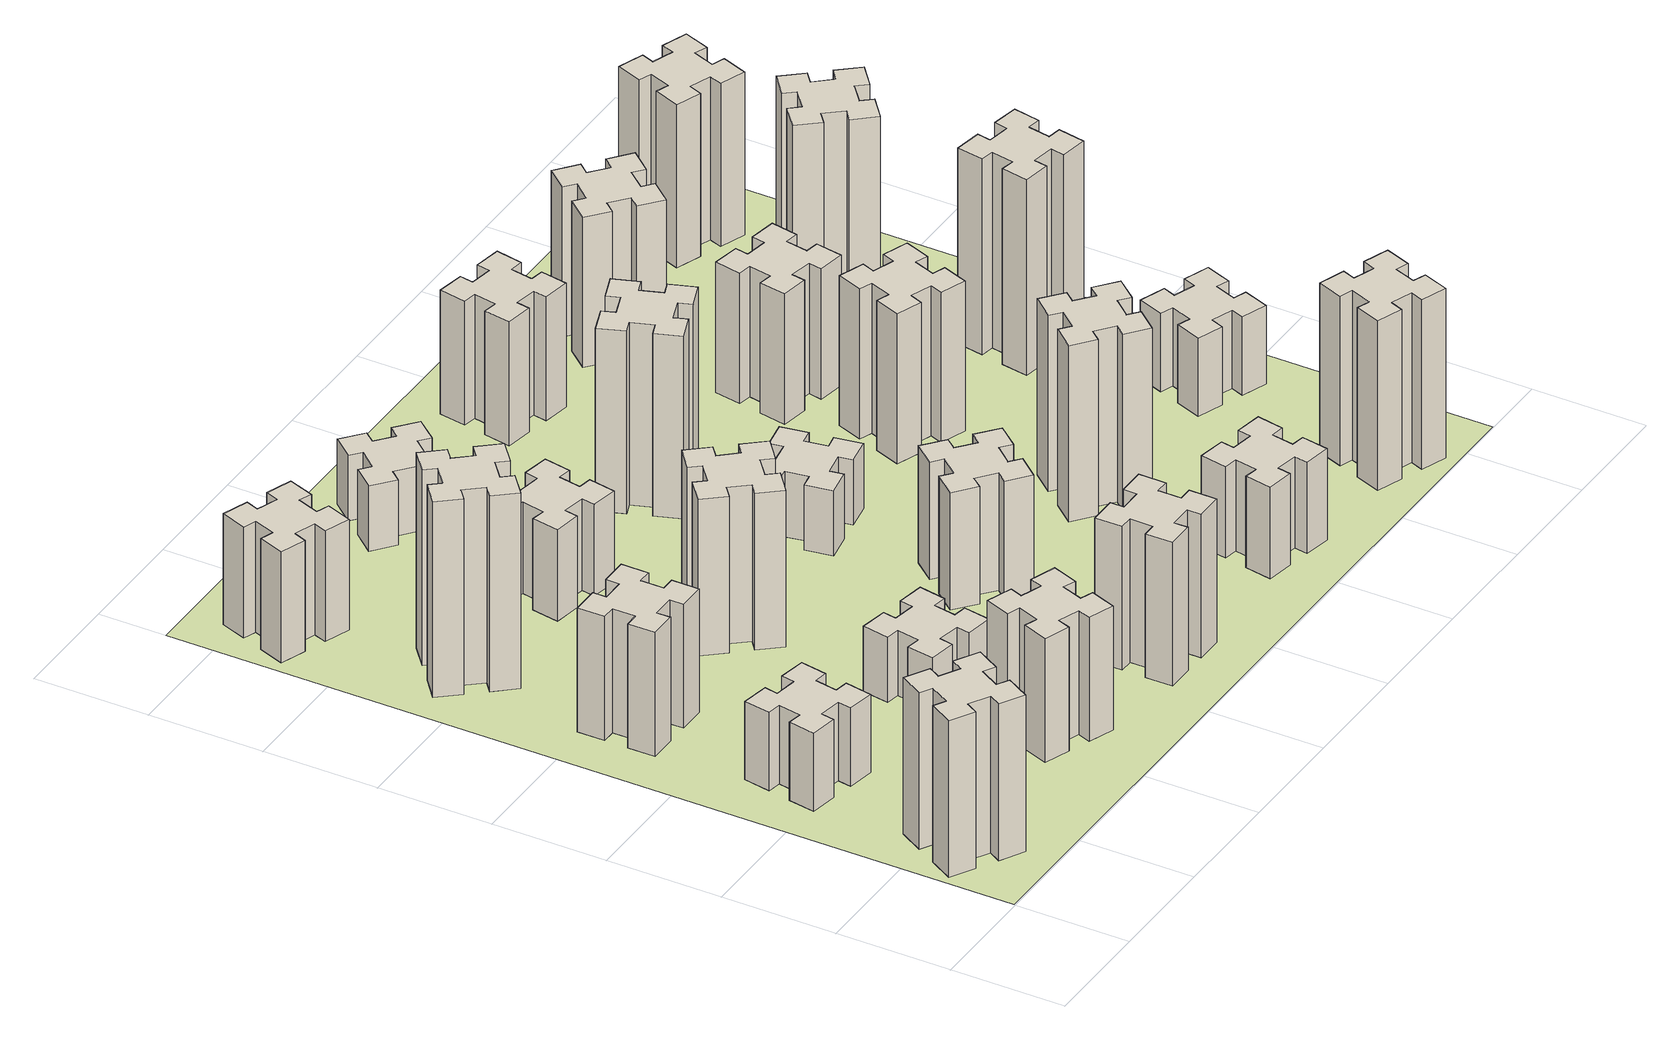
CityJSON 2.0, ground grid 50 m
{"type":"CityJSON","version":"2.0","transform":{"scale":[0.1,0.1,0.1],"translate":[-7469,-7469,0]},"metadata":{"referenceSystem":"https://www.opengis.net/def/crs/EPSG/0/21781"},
"CityObjects":{
"building1":{"type":"Building","attributes":{"class":"1000","function":"1000","usage":"1000","yearOfConstruction":2016,"roofType":"1000","measuredHeight":72,"storeysAboveGround":30,"storeysBelowGround":0},"geometry":[{"type":"Solid","lod":"1","boundaries":[[[[0,1,2,3,4,5,6,7,8,9,10,11,12,13,14,15,16,17,18,19]],[[17,16,20,21]],[[16,15,22,20]],[[15,14,23,22]],[[14,13,24,23]],[[13,12,25,24]],[[12,11,26,25]],[[11,10,27,26]],[[10,9,28,27]],[[9,8,29,28]],[[8,7,30,29]],[[7,6,31,30]],[[6,5,32,31]],[[5,4,33,32]],[[4,3,34,33]],[[3,2,35,34]],[[2,1,36,35]],[[1,0,37,36]],[[0,19,38,37]],[[19,18,39,38]],[[18,17,21,39]],[[24,25,26,27,28,29,30,31,32,33,34,35,36,37,38,39,21,20,22,23]]]]}]},
"building2":{"type":"Building","attributes":{"class":"1000","function":"1000","usage":"1000","yearOfConstruction":2016,"roofType":"1000","measuredHeight":36,"storeysAboveGround":30,"storeysBelowGround":0},"geometry":[{"type":"Solid","lod":"1","boundaries":[[[[40,41,42,43,44,45,46,47,48,49,50,51,52,53,54,55,56,57,58,59]],[[57,56,60,61]],[[56,55,62,60]],[[55,54,63,62]],[[54,53,64,63]],[[53,52,65,64]],[[52,51,66,65]],[[51,50,67,66]],[[50,49,68,67]],[[49,48,69,68]],[[48,47,70,69]],[[47,46,71,70]],[[46,45,72,71]],[[45,44,73,72]],[[44,43,74,73]],[[43,42,75,74]],[[42,41,76,75]],[[41,40,77,76]],[[40,59,78,77]],[[59,58,79,78]],[[58,57,61,79]],[[64,65,66,67,68,69,70,71,72,73,74,75,76,77,78,79,61,60,62,63]]]]}]},
"building3":{"type":"Building","attributes":{"class":"1000","function":"1000","usage":"1000","yearOfConstruction":2016,"roofType":"1000","measuredHeight":57,"storeysAboveGround":30,"storeysBelowGround":0},"geometry":[{"type":"Solid","lod":"1","boundaries":[[[[80,81,82,83,84,85,86,87,88,89,90,91,92,93,94,95,96,97,98,99]],[[97,96,100,101]],[[96,95,102,100]],[[95,94,103,102]],[[94,93,104,103]],[[93,92,105,104]],[[92,91,106,105]],[[91,90,107,106]],[[90,89,108,107]],[[89,88,109,108]],[[88,87,110,109]],[[87,86,111,110]],[[86,85,112,111]],[[85,84,113,112]],[[84,83,114,113]],[[83,82,115,114]],[[82,81,116,115]],[[81,80,117,116]],[[80,99,118,117]],[[99,98,119,118]],[[98,97,101,119]],[[104,105,106,107,108,109,110,111,112,113,114,115,116,117,118,119,101,100,102,103]]]]}]},
"building4":{"type":"Building","attributes":{"class":"1000","function":"1000","usage":"1000","yearOfConstruction":2016,"roofType":"1000","measuredHeight":90,"storeysAboveGround":30,"storeysBelowGround":0},"geometry":[{"type":"Solid","lod":"1","boundaries":[[[[120,121,122,123,124,125,126,127,128,129,130,131,132,133,134,135,136,137,138,139]],[[137,136,140,141]],[[136,135,142,140]],[[135,134,143,142]],[[134,133,144,143]],[[133,132,145,144]],[[132,131,146,145]],[[131,130,147,146]],[[130,129,148,147]],[[129,128,149,148]],[[128,127,150,149]],[[127,126,151,150]],[[126,125,152,151]],[[125,124,153,152]],[[124,123,154,153]],[[123,122,155,154]],[[122,121,156,155]],[[121,120,157,156]],[[120,139,158,157]],[[139,138,159,158]],[[138,137,141,159]],[[144,145,146,147,148,149,150,151,152,153,154,155,156,157,158,159,141,140,142,143]]]]}]},
"building5":{"type":"Building","attributes":{"class":"1000","function":"1000","usage":"1000","yearOfConstruction":2016,"roofType":"1000","measuredHeight":57,"storeysAboveGround":30,"storeysBelowGround":0},"geometry":[{"type":"Solid","lod":"1","boundaries":[[[[160,161,162,163,164,165,166,167,168,169,170,171,172,173,174,175,176,177,178,179]],[[177,176,180,181]],[[176,175,182,180]],[[175,174,183,182]],[[174,173,184,183]],[[173,172,185,184]],[[172,171,186,185]],[[171,170,187,186]],[[170,169,188,187]],[[169,168,189,188]],[[168,167,190,189]],[[167,166,191,190]],[[166,165,192,191]],[[165,164,193,192]],[[164,163,194,193]],[[163,162,195,194]],[[162,161,196,195]],[[161,160,197,196]],[[160,179,198,197]],[[179,178,199,198]],[[178,177,181,199]],[[184,185,186,187,188,189,190,191,192,193,194,195,196,197,198,199,181,180,182,183]]]]}]},
"building6":{"type":"Building","attributes":{"class":"1000","function":"1000","usage":"1000","yearOfConstruction":2016,"roofType":"1000","measuredHeight":51,"storeysAboveGround":30,"storeysBelowGround":0},"geometry":[{"type":"Solid","lod":"1","boundaries":[[[[200,201,202,203,204,205,206,207,208,209,210,211,212,213,214,215,216,217,218,219]],[[217,216,220,221]],[[216,215,222,220]],[[215,214,223,222]],[[214,213,224,223]],[[213,212,225,224]],[[212,211,226,225]],[[211,210,227,226]],[[210,209,228,227]],[[209,208,229,228]],[[208,207,230,229]],[[207,206,231,230]],[[206,205,232,231]],[[205,204,233,232]],[[204,203,234,233]],[[203,202,235,234]],[[202,201,236,235]],[[201,200,237,236]],[[200,219,238,237]],[[219,218,239,238]],[[218,217,221,239]],[[224,225,226,227,228,229,230,231,232,233,234,235,236,237,238,239,221,220,222,223]]]]}]},
"building7":{"type":"Building","attributes":{"class":"1000","function":"1000","usage":"1000","yearOfConstruction":2016,"roofType":"1000","measuredHeight":30,"storeysAboveGround":30,"storeysBelowGround":0},"geometry":[{"type":"Solid","lod":"1","boundaries":[[[[240,241,242,243,244,245,246,247,248,249,250,251,252,253,254,255,256,257,258,259]],[[257,256,260,261]],[[256,255,262,260]],[[255,254,263,262]],[[254,253,264,263]],[[253,252,265,264]],[[252,251,266,265]],[[251,250,267,266]],[[250,249,268,267]],[[249,248,269,268]],[[248,247,270,269]],[[247,246,271,270]],[[246,245,272,271]],[[245,244,273,272]],[[244,243,274,273]],[[243,242,275,274]],[[242,241,276,275]],[[241,240,277,276]],[[240,259,278,277]],[[259,258,279,278]],[[258,257,261,279]],[[264,265,266,267,268,269,270,271,272,273,274,275,276,277,278,279,261,260,262,263]]]]}]},
"building8":{"type":"Building","attributes":{"class":"1000","function":"1000","usage":"1000","yearOfConstruction":2016,"roofType":"1000","measuredHeight":72,"storeysAboveGround":30,"storeysBelowGround":0},"geometry":[{"type":"Solid","lod":"1","boundaries":[[[[280,281,282,283,284,285,286,287,288,289,290,291,292,293,294,295,296,297,298,299]],[[297,296,300,301]],[[296,295,302,300]],[[295,294,303,302]],[[294,293,304,303]],[[293,292,305,304]],[[292,291,306,305]],[[291,290,307,306]],[[290,289,308,307]],[[289,288,309,308]],[[288,287,310,309]],[[287,286,311,310]],[[286,285,312,311]],[[285,284,313,312]],[[284,283,314,313]],[[283,282,315,314]],[[282,281,316,315]],[[281,280,317,316]],[[280,299,318,317]],[[299,298,319,318]],[[298,297,301,319]],[[304,305,306,307,308,309,310,311,312,313,314,315,316,317,318,319,301,300,302,303]]]]}]},
"building9":{"type":"Building","attributes":{"class":"1000","function":"1000","usage":"1000","yearOfConstruction":2016,"roofType":"1000","measuredHeight":42,"storeysAboveGround":30,"storeysBelowGround":0},"geometry":[{"type":"Solid","lod":"1","boundaries":[[[[320,321,322,323,324,325,326,327,328,329,330,331,332,333,334,335,336,337,338,339]],[[337,336,340,341]],[[336,335,342,340]],[[335,334,343,342]],[[334,333,344,343]],[[333,332,345,344]],[[332,331,346,345]],[[331,330,347,346]],[[330,329,348,347]],[[329,328,349,348]],[[328,327,350,349]],[[327,326,351,350]],[[326,325,352,351]],[[325,324,353,352]],[[324,323,354,353]],[[323,322,355,354]],[[322,321,356,355]],[[321,320,357,356]],[[320,339,358,357]],[[339,338,359,358]],[[338,337,341,359]],[[344,345,346,347,348,349,350,351,352,353,354,355,356,357,358,359,341,340,342,343]]]]}]},
"building10":{"type":"Building","attributes":{"class":"1000","function":"1000","usage":"1000","yearOfConstruction":2016,"roofType":"1000","measuredHeight":66,"storeysAboveGround":30,"storeysBelowGround":0},"geometry":[{"type":"Solid","lod":"1","boundaries":[[[[360,361,362,363,364,365,366,367,368,369,370,371,372,373,374,375,376,377,378,379]],[[377,376,380,381]],[[376,375,382,380]],[[375,374,383,382]],[[374,373,384,383]],[[373,372,385,384]],[[372,371,386,385]],[[371,370,387,386]],[[370,369,388,387]],[[369,368,389,388]],[[368,367,390,389]],[[367,366,391,390]],[[366,365,392,391]],[[365,364,393,392]],[[364,363,394,393]],[[363,362,395,394]],[[362,361,396,395]],[[361,360,397,396]],[[360,379,398,397]],[[379,378,399,398]],[[378,377,381,399]],[[384,385,386,387,388,389,390,391,392,393,394,395,396,397,398,399,381,380,382,383]]]]}]},
"building11":{"type":"Building","attributes":{"class":"1000","function":"1000","usage":"1000","yearOfConstruction":2016,"roofType":"1000","measuredHeight":30,"storeysAboveGround":30,"storeysBelowGround":0},"geometry":[{"type":"Solid","lod":"1","boundaries":[[[[400,401,402,403,404,405,406,407,408,409,410,411,412,413,414,415,416,417,418,419]],[[417,416,420,421]],[[416,415,422,420]],[[415,414,423,422]],[[414,413,424,423]],[[413,412,425,424]],[[412,411,426,425]],[[411,410,427,426]],[[410,409,428,427]],[[409,408,429,428]],[[408,407,430,429]],[[407,406,431,430]],[[406,405,432,431]],[[405,404,433,432]],[[404,403,434,433]],[[403,402,435,434]],[[402,401,436,435]],[[401,400,437,436]],[[400,419,438,437]],[[419,418,439,438]],[[418,417,421,439]],[[424,425,426,427,428,429,430,431,432,433,434,435,436,437,438,439,421,420,422,423]]]]}]},
"building12":{"type":"Building","attributes":{"class":"1000","function":"1000","usage":"1000","yearOfConstruction":2016,"roofType":"1000","measuredHeight":54,"storeysAboveGround":30,"storeysBelowGround":0},"geometry":[{"type":"Solid","lod":"1","boundaries":[[[[440,441,442,443,444,445,446,447,448,449,450,451,452,453,454,455,456,457,458,459]],[[457,456,460,461]],[[456,455,462,460]],[[455,454,463,462]],[[454,453,464,463]],[[453,452,465,464]],[[452,451,466,465]],[[451,450,467,466]],[[450,449,468,467]],[[449,448,469,468]],[[448,447,470,469]],[[447,446,471,470]],[[446,445,472,471]],[[445,444,473,472]],[[444,443,474,473]],[[443,442,475,474]],[[442,441,476,475]],[[441,440,477,476]],[[440,459,478,477]],[[459,458,479,478]],[[458,457,461,479]],[[464,465,466,467,468,469,470,471,472,473,474,475,476,477,478,479,461,460,462,463]]]]}]},
"building13":{"type":"Building","attributes":{"class":"1000","function":"1000","usage":"1000","yearOfConstruction":2016,"roofType":"1000","measuredHeight":30,"storeysAboveGround":30,"storeysBelowGround":0},"geometry":[{"type":"Solid","lod":"1","boundaries":[[[[480,481,482,483,484,485,486,487,488,489,490,491,492,493,494,495,496,497,498,499]],[[497,496,500,501]],[[496,495,502,500]],[[495,494,503,502]],[[494,493,504,503]],[[493,492,505,504]],[[492,491,506,505]],[[491,490,507,506]],[[490,489,508,507]],[[489,488,509,508]],[[488,487,510,509]],[[487,486,511,510]],[[486,485,512,511]],[[485,484,513,512]],[[484,483,514,513]],[[483,482,515,514]],[[482,481,516,515]],[[481,480,517,516]],[[480,499,518,517]],[[499,498,519,518]],[[498,497,501,519]],[[504,505,506,507,508,509,510,511,512,513,514,515,516,517,518,519,501,500,502,503]]]]}]},
"building14":{"type":"Building","attributes":{"class":"1000","function":"1000","usage":"1000","yearOfConstruction":2016,"roofType":"1000","measuredHeight":84,"storeysAboveGround":30,"storeysBelowGround":0},"geometry":[{"type":"Solid","lod":"1","boundaries":[[[[520,521,522,523,524,525,526,527,528,529,530,531,532,533,534,535,536,537,538,539]],[[537,536,540,541]],[[536,535,542,540]],[[535,534,543,542]],[[534,533,544,543]],[[533,532,545,544]],[[532,531,546,545]],[[531,530,547,546]],[[530,529,548,547]],[[529,528,549,548]],[[528,527,550,549]],[[527,526,551,550]],[[526,525,552,551]],[[525,524,553,552]],[[524,523,554,553]],[[523,522,555,554]],[[522,521,556,555]],[[521,520,557,556]],[[520,539,558,557]],[[539,538,559,558]],[[538,537,541,559]],[[544,545,546,547,548,549,550,551,552,553,554,555,556,557,558,559,541,540,542,543]]]]}]},
"building15":{"type":"Building","attributes":{"class":"1000","function":"1000","usage":"1000","yearOfConstruction":2016,"roofType":"1000","measuredHeight":42,"storeysAboveGround":30,"storeysBelowGround":0},"geometry":[{"type":"Solid","lod":"1","boundaries":[[[[560,561,562,563,564,565,566,567,568,569,570,571,572,573,574,575,576,577,578,579]],[[577,576,580,581]],[[576,575,582,580]],[[575,574,583,582]],[[574,573,584,583]],[[573,572,585,584]],[[572,571,586,585]],[[571,570,587,586]],[[570,569,588,587]],[[569,568,589,588]],[[568,567,590,589]],[[567,566,591,590]],[[566,565,592,591]],[[565,564,593,592]],[[564,563,594,593]],[[563,562,595,594]],[[562,561,596,595]],[[561,560,597,596]],[[560,579,598,597]],[[579,578,599,598]],[[578,577,581,599]],[[584,585,586,587,588,589,590,591,592,593,594,595,596,597,598,599,581,580,582,583]]]]}]},
"building16":{"type":"Building","attributes":{"class":"1000","function":"1000","usage":"1000","yearOfConstruction":2016,"roofType":"1000","measuredHeight":81,"storeysAboveGround":30,"storeysBelowGround":0},"geometry":[{"type":"Solid","lod":"1","boundaries":[[[[600,601,602,603,604,605,606,607,608,609,610,611,612,613,614,615,616,617,618,619]],[[617,616,620,621]],[[616,615,622,620]],[[615,614,623,622]],[[614,613,624,623]],[[613,612,625,624]],[[612,611,626,625]],[[611,610,627,626]],[[610,609,628,627]],[[609,608,629,628]],[[608,607,630,629]],[[607,606,631,630]],[[606,605,632,631]],[[605,604,633,632]],[[604,603,634,633]],[[603,602,635,634]],[[602,601,636,635]],[[601,600,637,636]],[[600,619,638,637]],[[619,618,639,638]],[[618,617,621,639]],[[624,625,626,627,628,629,630,631,632,633,634,635,636,637,638,639,621,620,622,623]]]]}]},
"building17":{"type":"Building","attributes":{"class":"1000","function":"1000","usage":"1000","yearOfConstruction":2016,"roofType":"1000","measuredHeight":57,"storeysAboveGround":30,"storeysBelowGround":0},"geometry":[{"type":"Solid","lod":"1","boundaries":[[[[640,641,642,643,644,645,646,647,648,649,650,651,652,653,654,655,656,657,658,659]],[[657,656,660,661]],[[656,655,662,660]],[[655,654,663,662]],[[654,653,664,663]],[[653,652,665,664]],[[652,651,666,665]],[[651,650,667,666]],[[650,649,668,667]],[[649,648,669,668]],[[648,647,670,669]],[[647,646,671,670]],[[646,645,672,671]],[[645,644,673,672]],[[644,643,674,673]],[[643,642,675,674]],[[642,641,676,675]],[[641,640,677,676]],[[640,659,678,677]],[[659,658,679,678]],[[658,657,661,679]],[[664,665,666,667,668,669,670,671,672,673,674,675,676,677,678,679,661,660,662,663]]]]}]},
"building18":{"type":"Building","attributes":{"class":"1000","function":"1000","usage":"1000","yearOfConstruction":2016,"roofType":"1000","measuredHeight":69,"storeysAboveGround":30,"storeysBelowGround":0},"geometry":[{"type":"Solid","lod":"1","boundaries":[[[[680,681,682,683,684,685,686,687,688,689,690,691,692,693,694,695,696,697,698,699]],[[697,696,700,701]],[[696,695,702,700]],[[695,694,703,702]],[[694,693,704,703]],[[693,692,705,704]],[[692,691,706,705]],[[691,690,707,706]],[[690,689,708,707]],[[689,688,709,708]],[[688,687,710,709]],[[687,686,711,710]],[[686,685,712,711]],[[685,684,713,712]],[[684,683,714,713]],[[683,682,715,714]],[[682,681,716,715]],[[681,680,717,716]],[[680,699,718,717]],[[699,698,719,718]],[[698,697,701,719]],[[704,705,706,707,708,709,710,711,712,713,714,715,716,717,718,719,701,700,702,703]]]]}]},
"building19":{"type":"Building","attributes":{"class":"1000","function":"1000","usage":"1000","yearOfConstruction":2016,"roofType":"1000","measuredHeight":60,"storeysAboveGround":30,"storeysBelowGround":0},"geometry":[{"type":"Solid","lod":"1","boundaries":[[[[720,721,722,723,724,725,726,727,728,729,730,731,732,733,734,735,736,737,738,739]],[[737,736,740,741]],[[736,735,742,740]],[[735,734,743,742]],[[734,733,744,743]],[[733,732,745,744]],[[732,731,746,745]],[[731,730,747,746]],[[730,729,748,747]],[[729,728,749,748]],[[728,727,750,749]],[[727,726,751,750]],[[726,725,752,751]],[[725,724,753,752]],[[724,723,754,753]],[[723,722,755,754]],[[722,721,756,755]],[[721,720,757,756]],[[720,739,758,757]],[[739,738,759,758]],[[738,737,741,759]],[[744,745,746,747,748,749,750,751,752,753,754,755,756,757,758,759,741,740,742,743]]]]}]},
"building20":{"type":"Building","attributes":{"class":"1000","function":"1000","usage":"1000","yearOfConstruction":2016,"roofType":"1000","measuredHeight":78,"storeysAboveGround":30,"storeysBelowGround":0},"geometry":[{"type":"Solid","lod":"1","boundaries":[[[[760,761,762,763,764,765,766,767,768,769,770,771,772,773,774,775,776,777,778,779]],[[777,776,780,781]],[[776,775,782,780]],[[775,774,783,782]],[[774,773,784,783]],[[773,772,785,784]],[[772,771,786,785]],[[771,770,787,786]],[[770,769,788,787]],[[769,768,789,788]],[[768,767,790,789]],[[767,766,791,790]],[[766,765,792,791]],[[765,764,793,792]],[[764,763,794,793]],[[763,762,795,794]],[[762,761,796,795]],[[761,760,797,796]],[[760,779,798,797]],[[779,778,799,798]],[[778,777,781,799]],[[784,785,786,787,788,789,790,791,792,793,794,795,796,797,798,799,781,780,782,783]]]]}]},
"building21":{"type":"Building","attributes":{"class":"1000","function":"1000","usage":"1000","yearOfConstruction":2016,"roofType":"1000","measuredHeight":69,"storeysAboveGround":30,"storeysBelowGround":0},"geometry":[{"type":"Solid","lod":"1","boundaries":[[[[800,801,802,803,804,805,806,807,808,809,810,811,812,813,814,815,816,817,818,819]],[[817,816,820,821]],[[816,815,822,820]],[[815,814,823,822]],[[814,813,824,823]],[[813,812,825,824]],[[812,811,826,825]],[[811,810,827,826]],[[810,809,828,827]],[[809,808,829,828]],[[808,807,830,829]],[[807,806,831,830]],[[806,805,832,831]],[[805,804,833,832]],[[804,803,834,833]],[[803,802,835,834]],[[802,801,836,835]],[[801,800,837,836]],[[800,819,838,837]],[[819,818,839,838]],[[818,817,821,839]],[[824,825,826,827,828,829,830,831,832,833,834,835,836,837,838,839,821,820,822,823]]]]}]},
"building22":{"type":"Building","attributes":{"class":"1000","function":"1000","usage":"1000","yearOfConstruction":2016,"roofType":"1000","measuredHeight":36,"storeysAboveGround":30,"storeysBelowGround":0},"geometry":[{"type":"Solid","lod":"1","boundaries":[[[[840,841,842,843,844,845,846,847,848,849,850,851,852,853,854,855,856,857,858,859]],[[857,856,860,861]],[[856,855,862,860]],[[855,854,863,862]],[[854,853,864,863]],[[853,852,865,864]],[[852,851,866,865]],[[851,850,867,866]],[[850,849,868,867]],[[849,848,869,868]],[[848,847,870,869]],[[847,846,871,870]],[[846,845,872,871]],[[845,844,873,872]],[[844,843,874,873]],[[843,842,875,874]],[[842,841,876,875]],[[841,840,877,876]],[[840,859,878,877]],[[859,858,879,878]],[[858,857,861,879]],[[864,865,866,867,868,869,870,871,872,873,874,875,876,877,878,879,861,860,862,863]]]]}]},
"building23":{"type":"Building","attributes":{"class":"1000","function":"1000","usage":"1000","yearOfConstruction":2016,"roofType":"1000","measuredHeight":90,"storeysAboveGround":30,"storeysBelowGround":0},"geometry":[{"type":"Solid","lod":"1","boundaries":[[[[880,881,882,883,884,885,886,887,888,889,890,891,892,893,894,895,896,897,898,899]],[[897,896,900,901]],[[896,895,902,900]],[[895,894,903,902]],[[894,893,904,903]],[[893,892,905,904]],[[892,891,906,905]],[[891,890,907,906]],[[890,889,908,907]],[[889,888,909,908]],[[888,887,910,909]],[[887,886,911,910]],[[886,885,912,911]],[[885,884,913,912]],[[884,883,914,913]],[[883,882,915,914]],[[882,881,916,915]],[[881,880,917,916]],[[880,899,918,917]],[[899,898,919,918]],[[898,897,901,919]],[[904,905,906,907,908,909,910,911,912,913,914,915,916,917,918,919,901,900,902,903]]]]}]},
"building24":{"type":"Building","attributes":{"class":"1000","function":"1000","usage":"1000","yearOfConstruction":2016,"roofType":"1000","measuredHeight":84,"storeysAboveGround":30,"storeysBelowGround":0},"geometry":[{"type":"Solid","lod":"1","boundaries":[[[[920,921,922,923,924,925,926,927,928,929,930,931,932,933,934,935,936,937,938,939]],[[937,936,940,941]],[[936,935,942,940]],[[935,934,943,942]],[[934,933,944,943]],[[933,932,945,944]],[[932,931,946,945]],[[931,930,947,946]],[[930,929,948,947]],[[929,928,949,948]],[[928,927,950,949]],[[927,926,951,950]],[[926,925,952,951]],[[925,924,953,952]],[[924,923,954,953]],[[923,922,955,954]],[[922,921,956,955]],[[921,920,957,956]],[[920,939,958,957]],[[939,938,959,958]],[[938,937,941,959]],[[944,945,946,947,948,949,950,951,952,953,954,955,956,957,958,959,941,940,942,943]]]]}]},
"building25":{"type":"Building","attributes":{"class":"1000","function":"1000","usage":"1000","yearOfConstruction":2016,"roofType":"1000","measuredHeight":75,"storeysAboveGround":30,"storeysBelowGround":0},"geometry":[{"type":"Solid","lod":"1","boundaries":[[[[960,961,962,963,964,965,966,967,968,969,970,971,972,973,974,975,976,977,978,979]],[[977,976,980,981]],[[976,975,982,980]],[[975,974,983,982]],[[974,973,984,983]],[[973,972,985,984]],[[972,971,986,985]],[[971,970,987,986]],[[970,969,988,987]],[[969,968,989,988]],[[968,967,990,989]],[[967,966,991,990]],[[966,965,992,991]],[[965,964,993,992]],[[964,963,994,993]],[[963,962,995,994]],[[962,961,996,995]],[[961,960,997,996]],[[960,979,998,997]],[[979,978,999,998]],[[978,977,981,999]],[[984,985,986,987,988,989,990,991,992,993,994,995,996,997,998,999,981,980,982,983]]]]}]},
"landuse1":{"type":"LandUse","attributes":{"name":"plot1","function":"1010"},"geometry":[{"type":"MultiSurface","lod":"1","boundaries":[[[1000,1001,1002,1003]]]}]}
},
"vertices":[
[177,305,0],[264,255,0],[234,203,0],[338,143,0],[398,247,0],[346,277,0],[396,364,0],[448,334,0],[508,438,0],[404,498,0],[374,446,0],[287,496,0],[317,548,0],[213,608,0],[153,504,0],[205,474,0],[155,387,0],[103,417,0],[43,313,0],[147,253,0],[155,387,720],[103,417,720],[205,474,720],[153,504,720],[213,608,720],[317,548,720],[287,496,720],[374,446,720],[404,498,720],[508,438,720],[448,334,720],[396,364,720],[346,277,720],[398,247,720],[338,143,720],[234,203,720],[264,255,720],[177,305,720],[147,253,720],[43,313,720],
[307,1016,0],[405,998,0],[395,939,0],[513,918,0],[534,1037,0],[475,1047,0],[492,1145,0],[551,1135,0],[572,1253,0],[454,1274,0],[444,1215,0],[345,1232,0],[356,1291,0],[237,1312,0],[217,1194,0],[276,1184,0],[258,1085,0],[199,1096,0],[178,977,0],[297,957,0],[258,1085,360],[199,1096,360],[276,1184,360],[217,1194,360],[237,1312,360],[356,1291,360],[345,1232,360],[444,1215,360],[454,1274,360],[572,1253,360],[551,1135,360],[492,1145,360],[475,1047,360],[534,1037,360],[513,918,360],[395,939,360],[405,998,360],[307,1016,360],[297,957,360],[178,977,360],
[425,1965,0],[325,1965,0],[325,2025,0],[205,2025,0],[205,1905,0],[265,1905,0],[265,1805,0],[205,1805,0],[205,1685,0],[325,1685,0],[325,1745,0],[425,1745,0],[425,1685,0],[545,1685,0],[545,1805,0],[485,1805,0],[485,1905,0],[545,1905,0],[545,2025,0],[425,2025,0],[485,1905,570],[545,1905,570],[485,1805,570],[545,1805,570],[545,1685,570],[425,1685,570],[425,1745,570],[325,1745,570],[325,1685,570],[205,1685,570],[205,1805,570],[265,1805,570],[265,1905,570],[205,1905,570],[205,2025,570],[325,2025,570],[325,1965,570],[425,1965,570],[425,2025,570],[545,2025,570],
[492,2628,0],[427,2704,0],[473,2743,0],[396,2835,0],[304,2758,0],[343,2712,0],[266,2647,0],[228,2693,0],[136,2616,0],[213,2524,0],[259,2563,0],[323,2486,0],[277,2448,0],[354,2356,0],[446,2433,0],[408,2479,0],[484,2543,0],[523,2497,0],[615,2574,0],[538,2666,0],[484,2543,900],[523,2497,900],[408,2479,900],[446,2433,900],[354,2356,900],[277,2448,900],[323,2486,900],[259,2563,900],[213,2524,900],[136,2616,900],[228,2693,900],[266,2647,900],[343,2712,900],[304,2758,900],[396,2835,900],[473,2743,900],[427,2704,900],[492,2628,900],[538,2666,900],[615,2574,900],
[1202,391,0],[1236,485,0],[1292,464,0],[1333,577,0],[1220,618,0],[1200,562,0],[1106,596,0],[1127,652,0],[1014,693,0],[973,580,0],[1029,560,0],[995,466,0],[939,487,0],[897,374,0],[1010,333,0],[1031,389,0],[1125,355,0],[1104,299,0],[1217,257,0],[1258,370,0],[1125,355,570],[1104,299,570],[1031,389,570],[1010,333,570],[897,374,570],[939,487,570],[995,466,570],[1029,560,570],[973,580,570],[1014,693,570],[1127,652,570],[1106,596,570],[1200,562,570],[1220,618,570],[1333,577,570],[1292,464,570],[1236,485,570],[1202,391,570],[1258,370,570],[1217,257,570],
[362,3251,0],[396,3345,0],[452,3324,0],[493,3437,0],[380,3478,0],[360,3422,0],[266,3456,0],[287,3512,0],[174,3553,0],[133,3440,0],[189,3420,0],[155,3326,0],[99,3347,0],[57,3234,0],[170,3193,0],[191,3249,0],[285,3215,0],[264,3159,0],[377,3117,0],[418,3230,0],[285,3215,510],[264,3159,510],[191,3249,510],[170,3193,510],[57,3234,510],[99,3347,510],[155,3326,510],[189,3420,510],[133,3440,510],[174,3553,510],[287,3512,510],[266,3456,510],[360,3422,510],[380,3478,510],[493,3437,510],[452,3324,510],[396,3345,510],[362,3251,510],[418,3230,510],[377,3117,510],
[1016,1084,0],[998,985,0],[939,996,0],[918,877,0],[1037,857,0],[1047,916,0],[1145,898,0],[1135,839,0],[1253,818,0],[1274,937,0],[1215,947,0],[1232,1045,0],[1291,1035,0],[1312,1153,0],[1194,1174,0],[1184,1115,0],[1085,1132,0],[1096,1191,0],[977,1212,0],[957,1094,0],[1085,1132,300],[1096,1191,300],[1184,1115,300],[1194,1174,300],[1312,1153,300],[1291,1035,300],[1232,1045,300],[1215,947,300],[1274,937,300],[1253,818,300],[1135,839,300],[1145,898,300],[1047,916,300],[1037,857,300],[918,877,300],[939,996,300],[998,985,300],[1016,1084,300],[957,1094,300],[977,1212,300],
[1083,1972,0],[1006,1907,0],[968,1953,0],[876,1876,0],[953,1784,0],[999,1823,0],[1063,1746,0],[1017,1708,0],[1094,1616,0],[1186,1693,0],[1148,1739,0],[1224,1803,0],[1263,1757,0],[1355,1834,0],[1278,1926,0],[1232,1888,0],[1167,1964,0],[1213,2003,0],[1136,2095,0],[1044,2018,0],[1167,1964,720],[1213,2003,720],[1232,1888,720],[1278,1926,720],[1355,1834,720],[1263,1757,720],[1224,1803,720],[1148,1739,720],[1186,1693,720],[1094,1616,720],[1017,1708,720],[1063,1746,720],[999,1823,720],[953,1784,720],[876,1876,720],[968,1953,720],[1006,1907,720],[1083,1972,720],[1044,2018,720],[1136,2095,720],
[1115,2527,0],[1132,2625,0],[1191,2615,0],[1212,2733,0],[1094,2754,0],[1084,2695,0],[985,2712,0],[996,2771,0],[877,2792,0],[857,2674,0],[916,2664,0],[898,2565,0],[839,2576,0],[818,2457,0],[937,2437,0],[947,2496,0],[1045,2478,0],[1035,2419,0],[1153,2398,0],[1174,2517,0],[1045,2478,420],[1035,2419,420],[947,2496,420],[937,2437,420],[818,2457,420],[839,2576,420],[898,2565,420],[916,2664,420],[857,2674,420],[877,2792,420],[996,2771,420],[985,2712,420],[1084,2695,420],[1094,2754,420],[1212,2733,420],[1191,2615,420],[1132,2625,420],[1115,2527,420],[1174,2517,420],[1153,2398,420],
[1865,325,0],[1865,425,0],[1925,425,0],[1925,545,0],[1805,545,0],[1805,485,0],[1705,485,0],[1705,545,0],[1585,545,0],[1585,425,0],[1645,425,0],[1645,325,0],[1585,325,0],[1585,205,0],[1705,205,0],[1705,265,0],[1805,265,0],[1805,205,0],[1925,205,0],[1925,325,0],[1805,265,660],[1805,205,660],[1705,265,660],[1705,205,660],[1585,205,660],[1585,325,660],[1645,325,660],[1645,425,660],[1585,425,660],[1585,545,660],[1705,545,660],[1705,485,660],[1805,485,660],[1805,545,660],[1925,545,660],[1925,425,660],[1865,425,660],[1865,325,660],[1925,325,660],[1925,205,660],
[1063,3444,0],[999,3368,0],[953,3406,0],[876,3314,0],[968,3237,0],[1006,3283,0],[1083,3219,0],[1044,3173,0],[1136,3096,0],[1213,3188,0],[1167,3226,0],[1232,3303,0],[1278,3264,0],[1355,3356,0],[1263,3433,0],[1224,3387,0],[1148,3452,0],[1186,3498,0],[1094,3575,0],[1017,3483,0],[1148,3452,300],[1186,3498,300],[1224,3387,300],[1263,3433,300],[1355,3356,300],[1278,3264,300],[1232,3303,300],[1167,3226,300],[1213,3188,300],[1136,3096,300],[1044,3173,300],[1083,3219,300],[1006,3283,300],[968,3237,300],[876,3314,300],[953,3406,300],[999,3368,300],[1063,3444,300],[1017,3483,300],[1094,3575,300],
[1746,1163,0],[1823,1099,0],[1784,1053,0],[1876,976,0],[1953,1068,0],[1907,1106,0],[1972,1183,0],[2018,1144,0],[2095,1236,0],[2003,1313,0],[1964,1267,0],[1888,1332,0],[1926,1378,0],[1834,1455,0],[1757,1363,0],[1803,1324,0],[1739,1248,0],[1693,1286,0],[1616,1194,0],[1708,1117,0],[1739,1248,540],[1693,1286,540],[1803,1324,540],[1757,1363,540],[1834,1455,540],[1926,1378,540],[1888,1332,540],[1964,1267,540],[2003,1313,540],[2095,1236,540],[2018,1144,540],[1972,1183,540],[1907,1106,540],[1953,1068,540],[1876,976,540],[1784,1053,540],[1823,1099,540],[1746,1163,540],[1708,1117,540],[1616,1194,540],
[1972,1925,0],[1955,2024,0],[2014,2034,0],[1993,2152,0],[1875,2131,0],[1885,2072,0],[1787,2055,0],[1777,2114,0],[1658,2093,0],[1679,1975,0],[1738,1985,0],[1756,1887,0],[1697,1877,0],[1717,1758,0],[1836,1779,0],[1825,1838,0],[1924,1856,0],[1934,1797,0],[2052,1817,0],[2031,1936,0],[1924,1856,300],[1934,1797,300],[1825,1838,300],[1836,1779,300],[1717,1758,300],[1697,1877,300],[1756,1887,300],[1738,1985,300],[1679,1975,300],[1658,2093,300],[1777,2114,300],[1787,2055,300],[1885,2072,300],[1875,2131,300],[1993,2152,300],[2014,2034,300],[1955,2024,300],[1972,1925,300],[2031,1936,300],[2052,1817,300],
[1876,2586,0],[1842,2680,0],[1898,2700,0],[1857,2813,0],[1744,2772,0],[1765,2716,0],[1671,2682,0],[1650,2738,0],[1537,2697,0],[1579,2584,0],[1635,2605,0],[1669,2511,0],[1613,2490,0],[1654,2377,0],[1767,2419,0],[1746,2475,0],[1840,2509,0],[1860,2453,0],[1973,2494,0],[1932,2607,0],[1840,2509,840],[1860,2453,840],[1746,2475,840],[1767,2419,840],[1654,2377,840],[1613,2490,840],[1669,2511,840],[1635,2605,840],[1579,2584,840],[1537,2697,840],[1650,2738,840],[1671,2682,840],[1765,2716,840],[1744,2772,840],[1857,2813,840],[1898,2700,840],[1842,2680,840],[1876,2586,840],[1932,2607,840],[1973,2494,840],
[2527,276,0],[2625,258,0],[2615,199,0],[2733,178,0],[2754,297,0],[2695,307,0],[2712,405,0],[2771,395,0],[2792,513,0],[2674,534,0],[2664,475,0],[2565,492,0],[2576,551,0],[2457,572,0],[2437,454,0],[2496,444,0],[2478,345,0],[2419,356,0],[2398,237,0],[2517,217,0],[2478,345,420],[2419,356,420],[2496,444,420],[2437,454,420],[2457,572,420],[2576,551,420],[2565,492,420],[2664,475,420],[2674,534,420],[2792,513,420],[2771,395,420],[2712,405,420],[2695,307,420],[2754,297,420],[2733,178,420],[2615,199,420],[2625,258,420],[2527,276,420],[2517,217,420],[2398,237,420],
[2647,1006,0],[2712,1083,0],[2758,1044,0],[2835,1136,0],[2743,1213,0],[2704,1167,0],[2628,1232,0],[2666,1278,0],[2574,1355,0],[2497,1263,0],[2543,1224,0],[2479,1148,0],[2433,1186,0],[2356,1094,0],[2448,1017,0],[2486,1063,0],[2563,999,0],[2524,953,0],[2616,876,0],[2693,968,0],[2563,999,810],[2524,953,810],[2486,1063,810],[2448,1017,810],[2356,1094,810],[2433,1186,810],[2479,1148,810],[2543,1224,810],[2497,1263,810],[2574,1355,810],[2666,1278,810],[2628,1232,810],[2704,1167,810],[2743,1213,810],[2835,1136,810],[2758,1044,810],[2712,1083,810],[2647,1006,810],[2693,968,810],[2616,876,810],
[2024,3435,0],[1925,3452,0],[1936,3511,0],[1817,3532,0],[1797,3414,0],[1856,3404,0],[1838,3305,0],[1779,3316,0],[1758,3197,0],[1877,3177,0],[1887,3236,0],[1985,3218,0],[1975,3159,0],[2093,3138,0],[2114,3257,0],[2055,3267,0],[2072,3365,0],[2131,3355,0],[2152,3473,0],[2034,3494,0],[2072,3365,570],[2131,3355,570],[2055,3267,570],[2114,3257,570],[2093,3138,570],[1975,3159,570],[1985,3218,570],[1887,3236,570],[1877,3177,570],[1758,3197,570],[1779,3316,570],[1838,3305,570],[1856,3404,570],[1797,3414,570],[1817,3532,570],[1936,3511,570],[1925,3452,570],[2024,3435,570],[2034,3494,570],[2152,3473,570],
[2682,1871,0],[2716,1965,0],[2772,1944,0],[2813,2057,0],[2700,2098,0],[2680,2042,0],[2586,2076,0],[2607,2132,0],[2494,2173,0],[2453,2060,0],[2509,2040,0],[2475,1946,0],[2419,1967,0],[2377,1854,0],[2490,1813,0],[2511,1869,0],[2605,1835,0],[2584,1779,0],[2697,1737,0],[2738,1850,0],[2605,1835,690],[2584,1779,690],[2511,1869,690],[2490,1813,690],[2377,1854,690],[2419,1967,690],[2475,1946,690],[2509,2040,690],[2453,2060,690],[2494,2173,690],[2607,2132,690],[2586,2076,690],[2680,2042,690],[2700,2098,690],[2813,2057,690],[2772,1944,690],[2716,1965,690],[2682,1871,690],[2738,1850,690],[2697,1737,690],
[2664,2595,0],[2565,2612,0],[2576,2671,0],[2457,2692,0],[2437,2574,0],[2496,2564,0],[2478,2465,0],[2419,2476,0],[2398,2357,0],[2517,2337,0],[2527,2396,0],[2625,2378,0],[2615,2319,0],[2733,2298,0],[2754,2417,0],[2695,2427,0],[2712,2525,0],[2771,2515,0],[2792,2633,0],[2674,2654,0],[2712,2525,600],[2771,2515,600],[2695,2427,600],[2754,2417,600],[2733,2298,600],[2615,2319,600],[2625,2378,600],[2527,2396,600],[2517,2337,600],[2398,2357,600],[2419,2476,600],[2478,2465,600],[2496,2564,600],[2437,2574,600],[2457,2692,600],[2576,2671,600],[2565,2612,600],[2664,2595,600],[2674,2654,600],[2792,2633,600],
[3251,189,0],[3345,155,0],[3324,99,0],[3437,57,0],[3478,170,0],[3422,191,0],[3456,285,0],[3512,264,0],[3553,377,0],[3440,418,0],[3420,362,0],[3326,396,0],[3347,452,0],[3234,493,0],[3193,380,0],[3249,360,0],[3215,266,0],[3159,287,0],[3117,174,0],[3230,133,0],[3215,266,780],[3159,287,780],[3249,360,780],[3193,380,780],[3234,493,780],[3347,452,780],[3326,396,780],[3420,362,780],[3440,418,780],[3553,377,780],[3512,264,780],[3456,285,780],[3422,191,780],[3478,170,780],[3437,57,780],[3324,99,780],[3345,155,780],[3251,189,780],[3230,133,780],[3117,174,780],
[2704,3287,0],[2628,3352,0],[2666,3398,0],[2574,3475,0],[2497,3383,0],[2543,3344,0],[2479,3268,0],[2433,3306,0],[2356,3214,0],[2448,3137,0],[2486,3183,0],[2563,3119,0],[2524,3073,0],[2616,2996,0],[2693,3088,0],[2647,3126,0],[2712,3203,0],[2758,3164,0],[2835,3256,0],[2743,3333,0],[2712,3203,690],[2758,3164,690],[2647,3126,690],[2693,3088,690],[2616,2996,690],[2524,3073,690],[2563,3119,690],[2486,3183,690],[2448,3137,690],[2356,3214,690],[2433,3306,690],[2479,3268,690],[2543,3344,690],[2497,3383,690],[2574,3475,690],[2666,3398,690],[2628,3352,690],[2704,3287,690],[2743,3333,690],[2835,3256,690],
[3351,1029,0],[3445,995,0],[3424,939,0],[3537,897,0],[3578,1010,0],[3522,1031,0],[3556,1125,0],[3612,1104,0],[3653,1217,0],[3540,1258,0],[3520,1202,0],[3426,1236,0],[3447,1292,0],[3334,1333,0],[3293,1220,0],[3349,1200,0],[3315,1106,0],[3259,1127,0],[3217,1014,0],[3330,973,0],[3315,1106,360],[3259,1127,360],[3349,1200,360],[3293,1220,360],[3334,1333,360],[3447,1292,360],[3426,1236,360],[3520,1202,360],[3540,1258,360],[3653,1217,360],[3612,1104,360],[3556,1125,360],[3522,1031,360],[3578,1010,360],[3537,897,360],[3424,939,360],[3445,995,360],[3351,1029,360],[3330,973,360],[3217,1014,360],
[3435,1787,0],[3452,1885,0],[3511,1875,0],[3532,1993,0],[3414,2014,0],[3404,1955,0],[3305,1972,0],[3316,2031,0],[3197,2052,0],[3177,1934,0],[3236,1924,0],[3218,1825,0],[3159,1836,0],[3138,1717,0],[3257,1697,0],[3267,1756,0],[3365,1738,0],[3355,1679,0],[3473,1658,0],[3494,1777,0],[3365,1738,900],[3355,1679,900],[3267,1756,900],[3257,1697,900],[3138,1717,900],[3159,1836,900],[3218,1825,900],[3236,1924,900],[3177,1934,900],[3197,2052,900],[3316,2031,900],[3305,1972,900],[3404,1955,900],[3414,2014,900],[3532,1993,900],[3511,1875,900],[3452,1885,900],[3435,1787,900],[3494,1777,900],[3473,1658,900],
[3452,2728,0],[3387,2804,0],[3433,2843,0],[3356,2935,0],[3264,2858,0],[3303,2812,0],[3226,2747,0],[3188,2793,0],[3096,2716,0],[3173,2624,0],[3219,2663,0],[3283,2586,0],[3237,2548,0],[3314,2456,0],[3406,2533,0],[3368,2579,0],[3444,2643,0],[3483,2597,0],[3575,2674,0],[3498,2766,0],[3444,2643,840],[3483,2597,840],[3368,2579,840],[3406,2533,840],[3314,2456,840],[3237,2548,840],[3283,2586,840],[3219,2663,840],[3173,2624,840],[3096,2716,840],[3188,2793,840],[3226,2747,840],[3303,2812,840],[3264,2858,840],[3356,2935,840],[3433,2843,840],[3387,2804,840],[3452,2728,840],[3498,2766,840],[3575,2674,840],
[3422,3251,0],[3456,3345,0],[3512,3324,0],[3553,3437,0],[3440,3478,0],[3420,3422,0],[3326,3456,0],[3347,3512,0],[3234,3553,0],[3193,3440,0],[3249,3420,0],[3215,3326,0],[3159,3347,0],[3117,3234,0],[3230,3193,0],[3251,3249,0],[3345,3215,0],[3324,3159,0],[3437,3117,0],[3478,3230,0],[3345,3215,750],[3324,3159,750],[3251,3249,750],[3230,3193,750],[3117,3234,750],[3159,3347,750],[3215,3326,750],[3249,3420,750],[3193,3440,750],[3234,3553,750],[3347,3512,750],[3326,3456,750],[3420,3422,750],[3440,3478,750],[3553,3437,750],[3512,3324,750],[3456,3345,750],[3422,3251,750],[3478,3230,750],[3437,3117,750],
[5,3705,0],[3705,3705,0],[3705,5,0],[5,5,0]
]}
